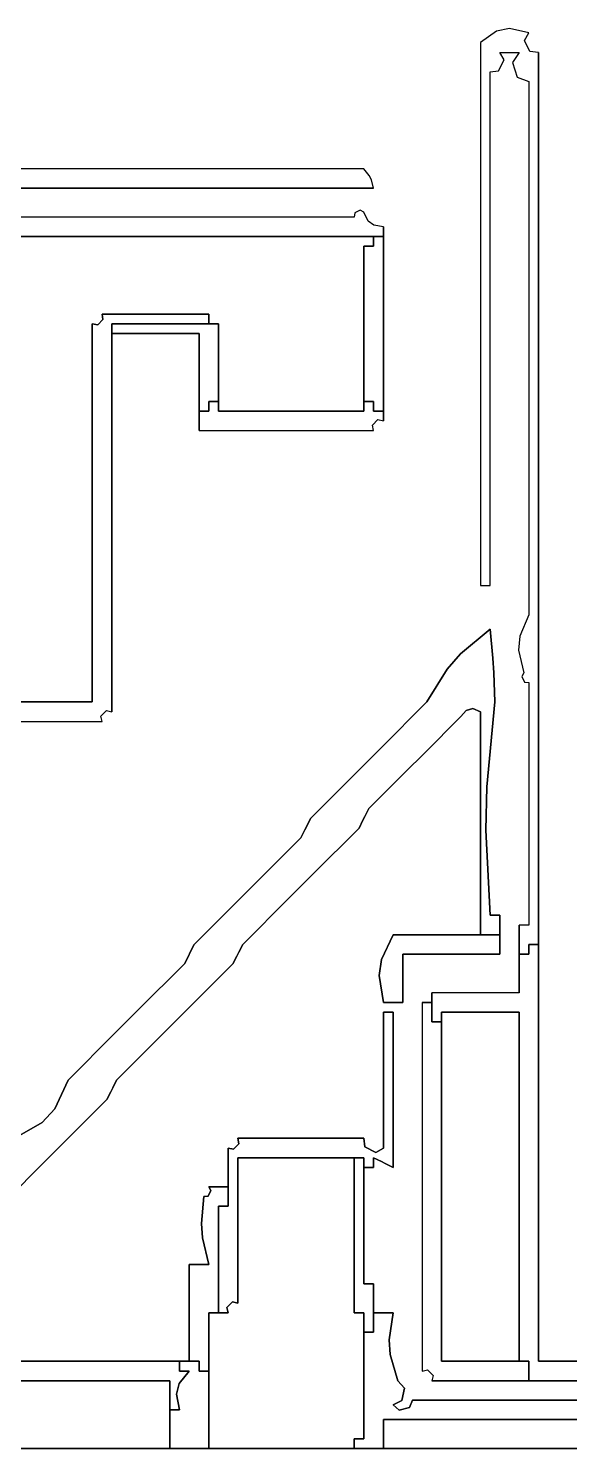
# Model space of a CAD drawing. Extents: x 0.01 to 7.89, y -0.01 to 3.53.
# Drawn here: x 5.076 to 5.851, y -0.014 to 2.021 of the extents above; entities that cross this region are included whole.
import ezdxf

# ---------------------------------------------------------------- set-up
doc = ezdxf.new("R2010")
doc.units = 0
doc.header["$LTSCALE"] = 0.40404
doc.layers.get('0').update_dxf_attribs({"linetype": 'CONTINUOUS'})

msp = doc.modelspace()

# ---------------------------------------------------------------- linework, layer by layer
for p, q in [((5.746474, 2.017076), (5.723526, 2.000456)), ((5.765411, 2.020864), (5.746474, 2.017076)), ((5.792986, 2.014348), (5.765411, 2.020864)), ((5.723526, 2.000456), (5.723526, 1.689274)), ((5.786637, 2.003667), (5.792986, 2.014348)), ((5.794524, 1.987892), (5.786637, 2.003667)), ((5.749772, 1.960108), (5.757659, 1.975883)), ((5.757659, 1.975883), (5.75131, 1.986564)), ((5.75131, 1.986564), (5.762424, 1.986564)), ((5.762424, 1.986564), (5.76798, 1.986564)), ((5.76798, 1.986564), (5.779094, 1.986564)), ((5.779094, 1.986564), (5.76949, 1.971848)), ((5.806878, 1.986564), (5.794524, 1.987892)), ((5.806878, 0.708495), (5.806878, 1.986564)), ((5.806878, 1.986564), (5.806878, 0.708495)), ((5.806878, 0.708495), (5.806878, 1.986564)), ((5.737418, 1.958779), (5.749772, 1.960108)), ((5.737418, 1.664268), (5.737418, 1.958779)), ((5.76949, 1.971848), (5.776474, 1.950897)), ((5.776474, 1.950897), (5.792986, 1.944887)), ((5.792986, 1.944887), (5.792986, 1.639262)), ((5.223412, 1.819859), (5.001139, 1.819859)), ((5.334548, 1.819859), (5.223412, 1.819859)), ((5.556821, 1.819859), (5.334548, 1.819859)), ((5.564438, 1.810042), (5.556821, 1.819859)), ((5.001139, 1.792075), (5.570713, 1.792075)), ((5.570713, 1.792075), (5.001139, 1.792075)), ((5.001139, 1.792075), (5.570713, 1.792075)), ((5.56743, 1.804059), (5.564438, 1.810042)), ((5.570713, 1.792075), (5.56743, 1.804059)), ((5.242861, 1.750399), (5.042815, 1.750399)), ((5.342884, 1.750399), (5.242861, 1.750399)), ((5.542929, 1.750399), (5.342884, 1.750399)), ((5.543621, 1.756573), (5.542929, 1.750399)), ((5.551467, 1.760495), (5.543621, 1.756573)), ((5.556821, 1.757345), (5.551467, 1.760495)), ((5.562879, 1.744843), (5.556821, 1.757345)), ((5.570908, 1.738822), (5.562879, 1.744843)), ((5.584605, 1.736507), (5.570908, 1.738822)), ((5.584605, 1.722615), (5.584605, 1.736507)), ((5.584605, 1.736507), (5.584605, 1.722615)), ((5.584605, 1.722615), (5.584605, 1.736507)), ((5.042815, 1.722615), (5.584605, 1.722615)), ((5.584605, 1.722615), (5.042815, 1.722615)), ((5.042815, 1.722615), (5.584605, 1.722615)), ((5.570713, 1.722615), (5.042815, 1.722615)), ((5.042815, 1.722615), (5.570713, 1.722615)), ((5.570713, 1.722615), (5.042815, 1.722615)), ((5.584605, 1.722615), (5.570713, 1.722615)), ((5.570713, 1.722615), (5.584605, 1.722615)), ((5.584605, 1.722615), (5.570713, 1.722615)), ((5.570713, 1.722615), (5.570713, 1.708723)), ((5.570713, 1.708723), (5.570713, 1.722615)), ((5.570713, 1.722615), (5.570713, 1.708723)), ((5.570713, 1.708723), (5.570713, 1.722615)), ((5.570713, 1.722615), (5.570713, 1.708723)), ((5.570713, 1.708723), (5.570713, 1.722615)), ((5.584605, 1.472558), (5.584605, 1.722615)), ((5.584605, 1.722615), (5.584605, 1.472558)), ((5.584605, 1.472558), (5.584605, 1.722615)), ((5.562378, 1.708723), (5.556821, 1.708723)), ((5.556821, 1.708723), (5.556821, 1.48645)), ((5.556821, 1.48645), (5.556821, 1.708723)), ((5.556821, 1.708723), (5.556821, 1.48645)), ((5.556821, 1.472558), (5.556821, 1.708723)), ((5.556821, 1.708723), (5.556821, 1.472558)), ((5.556821, 1.472558), (5.556821, 1.708723)), ((5.556821, 1.708723), (5.562378, 1.708723)), ((5.565157, 1.708723), (5.562378, 1.708723)), ((5.562378, 1.708723), (5.565157, 1.708723)), ((5.570713, 1.708723), (5.565157, 1.708723)), ((5.565157, 1.708723), (5.570713, 1.708723)), ((5.723526, 1.689274), (5.723526, 1.533683)), ((5.737418, 1.517012), (5.737418, 1.664268)), ((5.792986, 1.639262), (5.792986, 1.48645)), ((5.242861, 1.611478), (5.181736, 1.611478)), ((5.181736, 1.611478), (5.183051, 1.60373)), ((5.183051, 1.60373), (5.181736, 1.611478)), ((5.181736, 1.611478), (5.242861, 1.611478)), ((5.273423, 1.611478), (5.242861, 1.611478)), ((5.242861, 1.611478), (5.273423, 1.611478)), ((5.334548, 1.611478), (5.273423, 1.611478)), ((5.273423, 1.611478), (5.334548, 1.611478)), ((5.334548, 1.597586), (5.334548, 1.611478)), ((5.334548, 1.611478), (5.334548, 1.597586)), ((5.334548, 1.597586), (5.334548, 1.611478)), ((5.334548, 1.611478), (5.334548, 1.597586)), ((5.334548, 1.597586), (5.334548, 1.611478)), ((5.334548, 1.611478), (5.334548, 1.597586)), ((5.175591, 1.596271), (5.167844, 1.597586)), ((5.167844, 1.597586), (5.167844, 1.38087)), ((5.167844, 1.38087), (5.167844, 1.597586)), ((5.167844, 1.597586), (5.175591, 1.596271)), ((5.183051, 1.60373), (5.175591, 1.596271)), ((5.175591, 1.596271), (5.183051, 1.60373)), ((5.34844, 1.597586), (5.195628, 1.597586)), ((5.195628, 1.597586), (5.34844, 1.597586)), ((5.34844, 1.597586), (5.195628, 1.597586)), ((5.195628, 1.597586), (5.195628, 1.583694)), ((5.195628, 1.583694), (5.195628, 1.597586)), ((5.195628, 1.597586), (5.195628, 1.583694)), ((5.195628, 1.041904), (5.195628, 1.597586)), ((5.195628, 1.597586), (5.195628, 1.041904)), ((5.195628, 1.041904), (5.195628, 1.597586)), ((5.195628, 1.597586), (5.334548, 1.597586)), ((5.334548, 1.597586), (5.195628, 1.597586)), ((5.195628, 1.597586), (5.334548, 1.597586)), ((5.334548, 1.597586), (5.34844, 1.597586)), ((5.34844, 1.597586), (5.334548, 1.597586)), ((5.334548, 1.597586), (5.34844, 1.597586)), ((5.34844, 1.48645), (5.34844, 1.597586)), ((5.34844, 1.597586), (5.34844, 1.48645)), ((5.34844, 1.48645), (5.34844, 1.597586)), ((5.34844, 1.597586), (5.34844, 1.472558)), ((5.34844, 1.472558), (5.34844, 1.597586)), ((5.34844, 1.597586), (5.34844, 1.472558)), ((5.195628, 1.583694), (5.320656, 1.583694)), ((5.320656, 1.583694), (5.195628, 1.583694)), ((5.195628, 1.583694), (5.320656, 1.583694)), ((5.320656, 1.583694), (5.320656, 1.472558)), ((5.320656, 1.472558), (5.320656, 1.583694)), ((5.320656, 1.583694), (5.320656, 1.472558)), ((5.723526, 1.533683), (5.723526, 1.222501)), ((5.737418, 1.222501), (5.737418, 1.517012)), ((5.34844, 1.48645), (5.334548, 1.48645)), ((5.334548, 1.48645), (5.34844, 1.48645)), ((5.34844, 1.48645), (5.334548, 1.48645)), ((5.334548, 1.48645), (5.334548, 1.480893)), ((5.334548, 1.480893), (5.334548, 1.48645)), ((5.334548, 1.48645), (5.34844, 1.48645)), ((5.34844, 1.48645), (5.334548, 1.48645)), ((5.334548, 1.48645), (5.34844, 1.48645)), ((5.34844, 1.472558), (5.34844, 1.48645)), ((5.34844, 1.48645), (5.34844, 1.472558)), ((5.34844, 1.472558), (5.34844, 1.48645)), ((5.556821, 1.48645), (5.570713, 1.48645)), ((5.570713, 1.48645), (5.556821, 1.48645)), ((5.556821, 1.48645), (5.570713, 1.48645)), ((5.570713, 1.48645), (5.556821, 1.48645)), ((5.556821, 1.48645), (5.570713, 1.48645)), ((5.570713, 1.48645), (5.556821, 1.48645)), ((5.556821, 1.48645), (5.556821, 1.472558)), ((5.556821, 1.472558), (5.556821, 1.48645)), ((5.556821, 1.48645), (5.556821, 1.472558)), ((5.570713, 1.48645), (5.570713, 1.480893)), ((5.570713, 1.480893), (5.570713, 1.48645)), ((5.792986, 1.48645), (5.792986, 1.180825)), ((5.334548, 1.472558), (5.320656, 1.472558)), ((5.320656, 1.472558), (5.334548, 1.472558)), ((5.334548, 1.472558), (5.320656, 1.472558)), ((5.320656, 1.472558), (5.320656, 1.444774)), ((5.320656, 1.444774), (5.320656, 1.472558)), ((5.320656, 1.472558), (5.320656, 1.444774)), ((5.320656, 1.472558), (5.334548, 1.472558)), ((5.334548, 1.472558), (5.320656, 1.472558)), ((5.320656, 1.472558), (5.334548, 1.472558)), ((5.334548, 1.480893), (5.334548, 1.478114)), ((5.334548, 1.478114), (5.334548, 1.480893)), ((5.334548, 1.478114), (5.334548, 1.472558)), ((5.334548, 1.472558), (5.334548, 1.478114)), ((5.431793, 1.472558), (5.34844, 1.472558)), ((5.34844, 1.472558), (5.431793, 1.472558)), ((5.473469, 1.472558), (5.431793, 1.472558)), ((5.431793, 1.472558), (5.473469, 1.472558)), ((5.556821, 1.472558), (5.473469, 1.472558)), ((5.473469, 1.472558), (5.556821, 1.472558)), ((5.570713, 1.480893), (5.570713, 1.478114)), ((5.570713, 1.478114), (5.570713, 1.480893)), ((5.570713, 1.478114), (5.570713, 1.472558)), ((5.570713, 1.472558), (5.570713, 1.478114)), ((5.570713, 1.472558), (5.584605, 1.472558)), ((5.584605, 1.472558), (5.570713, 1.472558)), ((5.570713, 1.472558), (5.584605, 1.472558)), ((5.584605, 1.472558), (5.570713, 1.472558)), ((5.570713, 1.472558), (5.584605, 1.472558)), ((5.584605, 1.472558), (5.570713, 1.472558)), ((5.584605, 1.458666), (5.584605, 1.472558)), ((5.584605, 1.472558), (5.584605, 1.458666)), ((5.584605, 1.458666), (5.584605, 1.472558)), ((5.320656, 1.444774), (5.420679, 1.444774)), ((5.420679, 1.444774), (5.470691, 1.444774)), ((5.470691, 1.444774), (5.570713, 1.444774)), ((5.56904, 1.452452), (5.576927, 1.460339)), ((5.570713, 1.444774), (5.56904, 1.452452)), ((5.576927, 1.460339), (5.584605, 1.458666)), ((5.167844, 1.38087), (5.167844, 1.272512)), ((5.167844, 1.272512), (5.167844, 1.38087)), ((5.167844, 1.272512), (5.167844, 1.055796)), ((5.167844, 1.055796), (5.167844, 1.272512)), ((5.723526, 1.222501), (5.729083, 1.222501)), ((5.729083, 1.222501), (5.731861, 1.222501)), ((5.731861, 1.222501), (5.737418, 1.222501)), ((5.792986, 1.180825), (5.779908, 1.15003)), ((5.694914, 1.124845), (5.737418, 1.159986)), ((5.737418, 1.159986), (5.694914, 1.124845)), ((5.737418, 1.159986), (5.7415, 1.118418)), ((5.7415, 1.118418), (5.737418, 1.159986)), ((5.779908, 1.15003), (5.77824, 1.130007)), ((5.675864, 1.102863), (5.694914, 1.124845)), ((5.694914, 1.124845), (5.675864, 1.102863)), ((5.77824, 1.130007), (5.78604, 1.097472)), ((5.64712, 1.055796), (5.675864, 1.102863)), ((5.675864, 1.102863), (5.64712, 1.055796)), ((5.7415, 1.118418), (5.742892, 1.097539)), ((5.742892, 1.097539), (5.7415, 1.118418)), ((5.742892, 1.097539), (5.744364, 1.055796)), ((5.744364, 1.055796), (5.742892, 1.097539)), ((5.78604, 1.097472), (5.782889, 1.092118)), ((5.782889, 1.092118), (5.786812, 1.084272)), ((5.786812, 1.084272), (5.792986, 1.08358)), ((5.792986, 1.08358), (5.792986, 0.94466)), ((5.167844, 1.055796), (4.951128, 1.055796)), ((4.951128, 1.055796), (5.167844, 1.055796)), ((5.180062, 1.03569), (5.18795, 1.043578)), ((5.18795, 1.043578), (5.195628, 1.041904)), ((5.580438, 0.989114), (5.64712, 1.055796)), ((5.64712, 1.055796), (5.580438, 0.989114)), ((5.703038, 1.043789), (5.695742, 1.034958)), ((5.695742, 1.034958), (5.703038, 1.043789)), ((5.712932, 1.046263), (5.703038, 1.043789)), ((5.703038, 1.043789), (5.712932, 1.046263)), ((5.723526, 1.041904), (5.712932, 1.046263)), ((5.712932, 1.046263), (5.723526, 1.041904)), ((5.723526, 0.722387), (5.723526, 1.041904)), ((5.723526, 1.041904), (5.723526, 0.722387)), ((5.723526, 0.722387), (5.723526, 1.041904)), ((5.723526, 1.041904), (5.723526, 0.722387)), ((5.723526, 0.722387), (5.723526, 1.041904)), ((5.723526, 1.041904), (5.723526, 0.722387)), ((5.744364, 1.055796), (5.732711, 0.934071)), ((5.732711, 0.934071), (5.744364, 1.055796)), ((4.96502, 1.028012), (5.181736, 1.028012)), ((5.181736, 1.028012), (5.180062, 1.03569)), ((5.695742, 1.034958), (5.642952, 0.982168)), ((5.642952, 0.982168), (5.695742, 1.034958)), ((5.547097, 0.955773), (5.580438, 0.989114)), ((5.580438, 0.989114), (5.547097, 0.955773)), ((5.642952, 0.982168), (5.616557, 0.955773)), ((5.616557, 0.955773), (5.642952, 0.982168)), ((5.480415, 0.889091), (5.547097, 0.955773)), ((5.547097, 0.955773), (5.480415, 0.889091)), ((5.616557, 0.955773), (5.563767, 0.902983)), ((5.563767, 0.902983), (5.616557, 0.955773)), ((5.792986, 0.94466), (5.792986, 0.875199)), ((5.732711, 0.934071), (5.731307, 0.8723)), ((5.731307, 0.8723), (5.732711, 0.934071)), ((5.563767, 0.902983), (5.55821, 0.89187)), ((5.55821, 0.89187), (5.563767, 0.902983)), ((5.47208, 0.872421), (5.474858, 0.877978)), ((5.474858, 0.877978), (5.47208, 0.872421)), ((5.474858, 0.877978), (5.480415, 0.889091)), ((5.480415, 0.889091), (5.474858, 0.877978)), ((5.549875, 0.875199), (5.483193, 0.808517)), ((5.483193, 0.808517), (5.549875, 0.875199)), ((5.555432, 0.886313), (5.549875, 0.875199)), ((5.549875, 0.875199), (5.555432, 0.886313)), ((5.55821, 0.89187), (5.555432, 0.886313)), ((5.555432, 0.886313), (5.55821, 0.89187)), ((5.792986, 0.875199), (5.792986, 0.736279)), ((5.405398, 0.800182), (5.466523, 0.861307)), ((5.466523, 0.861307), (5.405398, 0.800182)), ((5.466523, 0.861307), (5.47208, 0.872421)), ((5.47208, 0.872421), (5.466523, 0.861307)), ((5.731307, 0.8723), (5.737418, 0.750171)), ((5.737418, 0.750171), (5.731307, 0.8723)), ((5.374835, 0.76962), (5.405398, 0.800182)), ((5.405398, 0.800182), (5.374835, 0.76962)), ((5.483193, 0.808517), (5.449852, 0.775177)), ((5.449852, 0.775177), (5.483193, 0.808517)), ((5.449852, 0.775177), (5.383171, 0.708495)), ((5.383171, 0.708495), (5.449852, 0.775177)), ((5.31371, 0.708495), (5.374835, 0.76962)), ((5.374835, 0.76962), (5.31371, 0.708495)), ((5.737418, 0.750171), (5.742975, 0.750171)), ((5.742975, 0.750171), (5.737418, 0.750171)), ((5.742975, 0.750171), (5.745753, 0.750171)), ((5.745753, 0.750171), (5.742975, 0.750171)), ((5.745753, 0.750171), (5.75131, 0.750171)), ((5.75131, 0.750171), (5.745753, 0.750171)), ((5.75131, 0.750171), (5.75131, 0.694603)), ((5.75131, 0.694603), (5.75131, 0.750171)), ((5.75131, 0.750171), (5.75131, 0.694603)), ((5.75131, 0.722387), (5.75131, 0.750171)), ((5.75131, 0.750171), (5.75131, 0.722387)), ((5.75131, 0.722387), (5.75131, 0.750171)), ((5.784651, 0.736279), (5.779094, 0.736279)), ((5.779094, 0.736279), (5.779094, 0.694603)), ((5.779094, 0.694603), (5.779094, 0.736279)), ((5.779094, 0.736279), (5.779094, 0.694603)), ((5.787429, 0.736279), (5.784651, 0.736279)), ((5.792986, 0.736279), (5.787429, 0.736279)), ((5.58205, 0.686702), (5.598497, 0.722387)), ((5.598497, 0.722387), (5.58205, 0.686702)), ((5.598497, 0.722387), (5.723526, 0.722387)), ((5.723526, 0.722387), (5.598497, 0.722387)), ((5.598497, 0.722387), (5.723526, 0.722387)), ((5.75131, 0.722387), (5.598497, 0.722387)), ((5.598497, 0.722387), (5.75131, 0.722387)), ((5.75131, 0.722387), (5.598497, 0.722387)), ((5.723526, 0.722387), (5.75131, 0.722387)), ((5.75131, 0.722387), (5.723526, 0.722387)), ((5.723526, 0.722387), (5.75131, 0.722387)), ((5.75131, 0.694603), (5.75131, 0.722387)), ((5.75131, 0.722387), (5.75131, 0.694603)), ((5.75131, 0.694603), (5.75131, 0.722387)), ((5.299818, 0.680711), (5.305375, 0.691824)), ((5.305375, 0.691824), (5.299818, 0.680711)), ((5.305375, 0.691824), (5.308154, 0.697381)), ((5.308154, 0.697381), (5.305375, 0.691824)), ((5.308154, 0.697381), (5.31371, 0.708495)), ((5.31371, 0.708495), (5.308154, 0.697381)), ((5.374835, 0.691824), (5.369279, 0.680711)), ((5.369279, 0.680711), (5.374835, 0.691824)), ((5.377614, 0.697381), (5.374835, 0.691824)), ((5.374835, 0.691824), (5.377614, 0.697381)), ((5.383171, 0.708495), (5.377614, 0.697381)), ((5.377614, 0.697381), (5.383171, 0.708495)), ((5.667958, 0.694603), (5.612389, 0.694603)), ((5.612389, 0.694603), (5.612389, 0.666819)), ((5.612389, 0.666819), (5.612389, 0.694603)), ((5.612389, 0.694603), (5.667958, 0.694603)), ((5.695742, 0.694603), (5.667958, 0.694603)), ((5.667958, 0.694603), (5.695742, 0.694603)), ((5.75131, 0.694603), (5.695742, 0.694603)), ((5.695742, 0.694603), (5.75131, 0.694603)), ((5.792986, 0.694603), (5.779094, 0.694603)), ((5.779094, 0.694603), (5.792986, 0.694603)), ((5.792986, 0.694603), (5.779094, 0.694603)), ((5.779094, 0.694603), (5.779094, 0.639034)), ((5.779094, 0.639034), (5.779094, 0.694603)), ((5.779094, 0.694603), (5.779094, 0.639034)), ((5.779094, 0.694603), (5.792986, 0.694603)), ((5.792986, 0.694603), (5.779094, 0.694603)), ((5.779094, 0.694603), (5.792986, 0.694603)), ((5.806878, 0.708495), (5.792986, 0.708495)), ((5.792986, 0.708495), (5.806878, 0.708495)), ((5.806878, 0.708495), (5.792986, 0.708495)), ((5.792986, 0.708495), (5.792986, 0.702938)), ((5.792986, 0.702938), (5.792986, 0.708495)), ((5.792986, 0.708495), (5.806878, 0.708495)), ((5.806878, 0.708495), (5.792986, 0.708495)), ((5.792986, 0.708495), (5.806878, 0.708495)), ((5.792986, 0.702938), (5.792986, 0.700159)), ((5.792986, 0.700159), (5.792986, 0.702938)), ((5.792986, 0.700159), (5.792986, 0.694603)), ((5.792986, 0.694603), (5.792986, 0.700159)), ((5.806878, 0.111136), (5.806878, 0.708495)), ((5.806878, 0.708495), (5.806878, 0.111136)), ((5.806878, 0.111136), (5.806878, 0.708495)), ((5.233136, 0.614029), (5.299818, 0.680711)), ((5.299818, 0.680711), (5.233136, 0.614029)), ((5.369279, 0.680711), (5.302597, 0.614029)), ((5.302597, 0.614029), (5.369279, 0.680711)), ((5.578807, 0.664005), (5.58205, 0.686702)), ((5.58205, 0.686702), (5.578807, 0.664005)), ((5.584605, 0.625142), (5.578807, 0.664005)), ((5.578807, 0.664005), (5.584605, 0.625142)), ((5.612389, 0.666819), (5.612389, 0.652926)), ((5.612389, 0.652926), (5.612389, 0.666819)), ((5.612389, 0.652926), (5.612389, 0.625142)), ((5.612389, 0.625142), (5.612389, 0.652926)), ((5.704077, 0.639034), (5.654066, 0.639034)), ((5.654066, 0.639034), (5.654066, 0.597358)), ((5.654066, 0.597358), (5.654066, 0.639034)), ((5.654066, 0.639034), (5.654066, 0.597358)), ((5.729083, 0.639034), (5.704077, 0.639034)), ((5.779094, 0.639034), (5.729083, 0.639034)), ((5.199796, 0.580688), (5.233136, 0.614029)), ((5.233136, 0.614029), (5.199796, 0.580688)), ((5.302597, 0.614029), (5.269256, 0.580688)), ((5.269256, 0.580688), (5.302597, 0.614029)), ((5.595719, 0.625142), (5.584605, 0.625142)), ((5.584605, 0.625142), (5.595719, 0.625142)), ((5.584605, 0.533455), (5.584605, 0.61125)), ((5.584605, 0.61125), (5.590162, 0.61125)), ((5.590162, 0.61125), (5.584605, 0.61125)), ((5.584605, 0.61125), (5.584605, 0.533455)), ((5.590162, 0.61125), (5.592941, 0.61125)), ((5.592941, 0.61125), (5.590162, 0.61125)), ((5.592941, 0.61125), (5.598497, 0.61125)), ((5.598497, 0.61125), (5.592941, 0.61125)), ((5.601276, 0.625142), (5.595719, 0.625142)), ((5.595719, 0.625142), (5.601276, 0.625142)), ((5.598497, 0.61125), (5.598497, 0.522341)), ((5.598497, 0.522341), (5.598497, 0.61125)), ((5.612389, 0.625142), (5.601276, 0.625142)), ((5.601276, 0.625142), (5.612389, 0.625142)), ((5.654066, 0.625142), (5.640174, 0.625142)), ((5.640174, 0.625142), (5.654066, 0.625142)), ((5.654066, 0.625142), (5.640174, 0.625142)), ((5.640174, 0.625142), (5.640174, 0.413983)), ((5.654066, 0.597358), (5.654066, 0.625142)), ((5.654066, 0.625142), (5.654066, 0.597358)), ((5.654066, 0.597358), (5.654066, 0.625142)), ((5.667958, 0.597358), (5.667958, 0.61125)), ((5.667958, 0.61125), (5.667958, 0.597358)), ((5.667958, 0.597358), (5.667958, 0.61125)), ((5.667958, 0.61125), (5.712412, 0.61125)), ((5.712412, 0.61125), (5.667958, 0.61125)), ((5.667958, 0.61125), (5.667958, 0.111136)), ((5.667958, 0.111136), (5.667958, 0.61125)), ((5.667958, 0.61125), (5.667958, 0.111136)), ((5.712412, 0.61125), (5.73464, 0.61125)), ((5.73464, 0.61125), (5.712412, 0.61125)), ((5.73464, 0.61125), (5.779094, 0.61125)), ((5.779094, 0.61125), (5.73464, 0.61125)), ((5.779094, 0.61125), (5.779094, 0.111136)), ((5.779094, 0.111136), (5.779094, 0.61125)), ((5.779094, 0.61125), (5.779094, 0.111136)), ((5.779094, 0.111136), (5.779094, 0.61125)), ((5.779094, 0.61125), (5.779094, 0.111136)), ((5.779094, 0.111136), (5.779094, 0.61125)), ((5.667958, 0.597358), (5.654066, 0.597358)), ((5.654066, 0.597358), (5.667958, 0.597358)), ((5.667958, 0.597358), (5.654066, 0.597358)), ((5.654066, 0.597358), (5.667958, 0.597358)), ((5.667958, 0.597358), (5.654066, 0.597358)), ((5.654066, 0.597358), (5.667958, 0.597358)), ((5.667958, 0.111136), (5.667958, 0.597358)), ((5.667958, 0.597358), (5.667958, 0.111136)), ((5.667958, 0.111136), (5.667958, 0.597358)), ((5.133114, 0.514006), (5.199796, 0.580688)), ((5.199796, 0.580688), (5.133114, 0.514006)), ((5.269256, 0.580688), (5.202574, 0.514006)), ((5.202574, 0.514006), (5.269256, 0.580688)), ((5.584605, 0.494557), (5.584605, 0.533455)), ((5.584605, 0.533455), (5.584605, 0.494557)), ((5.114104, 0.472965), (5.133114, 0.514006)), ((5.133114, 0.514006), (5.114104, 0.472965)), ((5.202574, 0.514006), (5.197017, 0.502892)), ((5.197017, 0.502892), (5.202574, 0.514006)), ((5.598497, 0.522341), (5.598497, 0.477887)), ((5.598497, 0.477887), (5.598497, 0.522341)), ((5.194239, 0.497336), (5.188682, 0.486222)), ((5.188682, 0.486222), (5.194239, 0.497336)), ((5.197017, 0.502892), (5.194239, 0.497336)), ((5.194239, 0.497336), (5.197017, 0.502892)), ((5.584605, 0.416762), (5.584605, 0.494557)), ((5.584605, 0.494557), (5.584605, 0.416762)), ((5.095943, 0.453153), (5.114104, 0.472965)), ((5.114104, 0.472965), (5.095943, 0.453153)), ((5.188682, 0.486222), (5.130335, 0.427875)), ((5.130335, 0.427875), (5.188682, 0.486222)), ((5.598497, 0.477887), (5.598497, 0.388977)), ((5.598497, 0.388977), (5.598497, 0.477887)), ((5.056707, 0.430654), (5.095943, 0.453153)), ((5.095943, 0.453153), (5.056707, 0.430654)), ((5.130335, 0.427875), (5.101162, 0.398702)), ((5.101162, 0.398702), (5.130335, 0.427875)), ((5.377898, 0.422975), (5.376225, 0.430654)), ((5.376225, 0.430654), (5.448463, 0.430654)), ((5.448463, 0.430654), (5.376225, 0.430654)), ((5.376225, 0.430654), (5.377898, 0.422975)), ((5.448463, 0.430654), (5.484583, 0.430654)), ((5.484583, 0.430654), (5.448463, 0.430654)), ((5.484583, 0.430654), (5.556821, 0.430654)), ((5.556821, 0.430654), (5.484583, 0.430654)), ((5.556821, 0.430654), (5.55815, 0.418299)), ((5.55815, 0.418299), (5.556821, 0.430654)), ((5.362333, 0.361193), (5.362333, 0.416762)), ((5.362333, 0.416762), (5.362333, 0.361193)), ((5.362333, 0.361193), (5.362333, 0.416762)), ((5.362333, 0.416762), (5.370011, 0.415088)), ((5.370011, 0.415088), (5.362333, 0.416762)), ((5.362333, 0.416762), (5.362333, 0.333409)), ((5.362333, 0.333409), (5.362333, 0.416762)), ((5.362333, 0.416762), (5.362333, 0.333409)), ((5.370011, 0.415088), (5.377898, 0.422975)), ((5.377898, 0.422975), (5.370011, 0.415088)), ((5.55815, 0.418299), (5.573925, 0.410412)), ((5.573925, 0.410412), (5.55815, 0.418299)), ((5.573925, 0.410412), (5.584605, 0.416762)), ((5.584605, 0.416762), (5.573925, 0.410412)), ((5.640174, 0.413983), (5.640174, 0.308404)), ((5.101162, 0.398702), (5.042815, 0.340355)), ((5.042815, 0.340355), (5.101162, 0.398702)), ((5.376225, 0.319517), (5.376225, 0.40287)), ((5.376225, 0.40287), (5.556821, 0.40287)), ((5.556821, 0.40287), (5.376225, 0.40287)), ((5.376225, 0.40287), (5.556821, 0.40287)), ((5.542929, 0.40287), (5.376225, 0.40287)), ((5.376225, 0.40287), (5.542929, 0.40287)), ((5.542929, 0.40287), (5.376225, 0.40287)), ((5.376225, 0.40287), (5.376225, 0.319517)), ((5.556821, 0.40287), (5.542929, 0.40287)), ((5.542929, 0.40287), (5.556821, 0.40287)), ((5.556821, 0.40287), (5.542929, 0.40287)), ((5.542929, 0.40287), (5.542929, 0.180597)), ((5.542929, 0.180597), (5.542929, 0.40287)), ((5.542929, 0.40287), (5.542929, 0.180597)), ((5.542929, 0.180597), (5.542929, 0.40287)), ((5.542929, 0.40287), (5.542929, 0.180597)), ((5.542929, 0.180597), (5.542929, 0.40287)), ((5.556821, 0.222273), (5.556821, 0.40287)), ((5.556821, 0.40287), (5.556821, 0.222273)), ((5.556821, 0.222273), (5.556821, 0.40287)), ((5.556821, 0.40287), (5.556821, 0.388977)), ((5.556821, 0.388977), (5.556821, 0.40287)), ((5.556821, 0.40287), (5.556821, 0.388977)), ((5.570713, 0.388977), (5.556821, 0.388977)), ((5.556821, 0.388977), (5.570713, 0.388977)), ((5.570713, 0.388977), (5.556821, 0.388977)), ((5.556821, 0.388977), (5.556821, 0.222273)), ((5.556821, 0.222273), (5.556821, 0.388977)), ((5.556821, 0.388977), (5.556821, 0.222273)), ((5.556821, 0.388977), (5.570713, 0.388977)), ((5.570713, 0.388977), (5.556821, 0.388977)), ((5.556821, 0.388977), (5.570713, 0.388977)), ((5.581827, 0.397313), (5.570713, 0.40287)), ((5.570713, 0.40287), (5.570713, 0.397313)), ((5.570713, 0.397313), (5.570713, 0.40287)), ((5.570713, 0.40287), (5.581827, 0.397313)), ((5.570713, 0.397313), (5.570713, 0.394534)), ((5.570713, 0.394534), (5.570713, 0.397313)), ((5.570713, 0.394534), (5.570713, 0.388977)), ((5.570713, 0.388977), (5.570713, 0.394534)), ((5.587384, 0.394534), (5.581827, 0.397313)), ((5.581827, 0.397313), (5.587384, 0.394534)), ((5.598497, 0.388977), (5.587384, 0.394534)), ((5.587384, 0.394534), (5.598497, 0.388977)), ((5.324026, 0.308469), (5.327602, 0.347301)), ((5.327602, 0.347301), (5.324026, 0.308469)), ((5.327602, 0.347301), (5.333779, 0.347966)), ((5.333779, 0.347966), (5.327602, 0.347301)), ((5.333779, 0.347966), (5.337723, 0.355853)), ((5.337723, 0.355853), (5.333779, 0.347966)), ((5.337723, 0.355853), (5.334548, 0.361193)), ((5.334548, 0.361193), (5.362333, 0.361193)), ((5.362333, 0.361193), (5.334548, 0.361193)), ((5.334548, 0.361193), (5.362333, 0.361193)), ((5.362333, 0.361193), (5.334548, 0.361193)), ((5.334548, 0.361193), (5.362333, 0.361193)), ((5.362333, 0.361193), (5.334548, 0.361193)), ((5.334548, 0.361193), (5.337723, 0.355853)), ((5.362333, 0.333409), (5.362333, 0.361193)), ((5.362333, 0.361193), (5.362333, 0.333409)), ((5.362333, 0.333409), (5.362333, 0.361193)), ((5.34844, 0.180597), (5.34844, 0.333409)), ((5.34844, 0.333409), (5.34844, 0.180597)), ((5.34844, 0.180597), (5.34844, 0.333409)), ((5.34844, 0.333409), (5.353997, 0.333409)), ((5.353997, 0.333409), (5.34844, 0.333409)), ((5.34844, 0.333409), (5.34844, 0.180597)), ((5.34844, 0.180597), (5.34844, 0.333409)), ((5.34844, 0.333409), (5.34844, 0.180597)), ((5.353997, 0.333409), (5.356776, 0.333409)), ((5.356776, 0.333409), (5.353997, 0.333409)), ((5.356776, 0.333409), (5.362333, 0.333409)), ((5.362333, 0.333409), (5.356776, 0.333409)), ((5.325489, 0.287987), (5.324026, 0.308469)), ((5.324026, 0.308469), (5.325489, 0.287987)), ((5.376225, 0.277841), (5.376225, 0.319517)), ((5.376225, 0.319517), (5.376225, 0.277841)), ((5.640174, 0.308404), (5.640174, 0.097244)), ((5.334548, 0.250057), (5.325489, 0.287987)), ((5.325489, 0.287987), (5.334548, 0.250057)), ((5.376225, 0.194489), (5.376225, 0.277841)), ((5.376225, 0.277841), (5.376225, 0.194489)), ((5.306764, 0.111136), (5.306764, 0.250057)), ((5.306764, 0.250057), (5.306764, 0.111136)), ((5.306764, 0.111136), (5.306764, 0.250057)), ((5.306764, 0.250057), (5.317878, 0.250057)), ((5.317878, 0.250057), (5.306764, 0.250057)), ((5.306764, 0.250057), (5.306764, 0.111136)), ((5.306764, 0.111136), (5.306764, 0.250057)), ((5.306764, 0.250057), (5.306764, 0.111136)), ((5.317878, 0.250057), (5.323435, 0.250057)), ((5.323435, 0.250057), (5.317878, 0.250057)), ((5.323435, 0.250057), (5.334548, 0.250057)), ((5.334548, 0.250057), (5.323435, 0.250057)), ((5.556821, 0.222273), (5.562378, 0.222273)), ((5.562378, 0.222273), (5.556821, 0.222273)), ((5.562378, 0.222273), (5.565157, 0.222273)), ((5.565157, 0.222273), (5.562378, 0.222273)), ((5.565157, 0.222273), (5.570713, 0.222273)), ((5.570713, 0.222273), (5.565157, 0.222273)), ((5.570713, 0.222273), (5.570713, 0.180597)), ((5.570713, 0.180597), (5.570713, 0.222273)), ((5.570713, 0.222273), (5.570713, 0.180597)), ((5.570713, 0.152813), (5.570713, 0.222273)), ((5.570713, 0.222273), (5.570713, 0.152813)), ((5.570713, 0.152813), (5.570713, 0.222273)), ((5.360659, 0.188275), (5.368546, 0.196162)), ((5.368546, 0.196162), (5.360659, 0.188275)), ((5.362333, 0.180597), (5.360659, 0.188275)), ((5.360659, 0.188275), (5.362333, 0.180597)), ((5.368546, 0.196162), (5.376225, 0.194489)), ((5.376225, 0.194489), (5.368546, 0.196162)), ((5.334548, 0.097244), (5.334548, 0.180597)), ((5.334548, 0.180597), (5.334548, 0.097244)), ((5.334548, 0.097244), (5.334548, 0.180597)), ((5.334548, 0.180597), (5.34844, 0.180597)), ((5.34844, 0.180597), (5.334548, 0.180597)), ((5.334548, 0.180597), (5.34844, 0.180597)), ((5.362333, 0.180597), (5.334548, 0.180597)), ((5.334548, 0.180597), (5.362333, 0.180597)), ((5.362333, 0.180597), (5.334548, 0.180597)), ((5.334548, 0.180597), (5.334548, -0.013892)), ((5.334548, -0.013892), (5.334548, 0.180597)), ((5.334548, 0.180597), (5.334548, -0.013892)), ((5.34844, 0.180597), (5.362333, 0.180597)), ((5.362333, 0.180597), (5.34844, 0.180597)), ((5.34844, 0.180597), (5.362333, 0.180597)), ((5.542929, 0.180597), (5.548486, 0.180597)), ((5.548486, 0.180597), (5.542929, 0.180597)), ((5.548486, 0.180597), (5.551264, 0.180597)), ((5.551264, 0.180597), (5.548486, 0.180597)), ((5.551264, 0.180597), (5.556821, 0.180597)), ((5.556821, 0.180597), (5.551264, 0.180597)), ((5.556821, 0.180597), (5.556821, 0.152813)), ((5.556821, 0.152813), (5.556821, 0.180597)), ((5.556821, 0.180597), (5.556821, 0.152813)), ((5.556821, 0), (5.556821, 0.180597)), ((5.556821, 0.180597), (5.556821, 0)), ((5.556821, 0), (5.556821, 0.180597)), ((5.570713, 0.180597), (5.598497, 0.180597)), ((5.598497, 0.180597), (5.570713, 0.180597)), ((5.570713, 0.180597), (5.598497, 0.180597)), ((5.598497, 0.180597), (5.570713, 0.180597)), ((5.570713, 0.180597), (5.598497, 0.180597)), ((5.598497, 0.180597), (5.570713, 0.180597)), ((5.570713, 0.180597), (5.570713, 0.152813)), ((5.570713, 0.152813), (5.570713, 0.180597)), ((5.570713, 0.180597), (5.570713, 0.152813)), ((5.598497, 0.180597), (5.593065, 0.14198)), ((5.593065, 0.14198), (5.598497, 0.180597)), ((5.556821, 0.152813), (5.570713, 0.152813)), ((5.570713, 0.152813), (5.556821, 0.152813)), ((5.556821, 0.152813), (5.570713, 0.152813)), ((5.570713, 0.152813), (5.556821, 0.152813)), ((5.556821, 0.152813), (5.570713, 0.152813)), ((5.570713, 0.152813), (5.556821, 0.152813)), ((5.556821, 0.152813), (5.556821, 0)), ((5.556821, 0), (5.556821, 0.152813)), ((5.556821, 0.152813), (5.556821, 0)), ((5.593065, 0.14198), (5.594578, 0.120805)), ((5.594578, 0.120805), (5.593065, 0.14198)), ((4.890003, 0.111136), (5.306764, 0.111136)), ((5.306764, 0.111136), (4.890003, 0.111136)), ((4.890003, 0.111136), (5.306764, 0.111136)), ((5.292872, 0.111136), (4.890003, 0.111136)), ((4.890003, 0.111136), (5.292872, 0.111136)), ((5.292872, 0.111136), (4.890003, 0.111136)), ((5.292872, 0.097244), (5.292872, 0.111136)), ((5.292872, 0.111136), (5.292872, 0.097244)), ((5.292872, 0.097244), (5.292872, 0.111136)), ((5.320656, 0.111136), (5.292872, 0.111136)), ((5.292872, 0.111136), (5.320656, 0.111136)), ((5.320656, 0.111136), (5.292872, 0.111136)), ((5.292872, 0.111136), (5.292872, 0.097244)), ((5.292872, 0.097244), (5.292872, 0.111136)), ((5.292872, 0.111136), (5.292872, 0.097244)), ((5.306764, 0.111136), (5.320656, 0.111136)), ((5.320656, 0.111136), (5.306764, 0.111136)), ((5.306764, 0.111136), (5.320656, 0.111136)), ((5.320656, 0.111136), (5.320656, 0.10558)), ((5.320656, 0.10558), (5.320656, 0.111136)), ((5.320656, 0.10558), (5.320656, 0.102801)), ((5.320656, 0.102801), (5.320656, 0.10558)), ((5.320656, 0.102801), (5.320656, 0.097244)), ((5.320656, 0.097244), (5.320656, 0.102801)), ((5.594578, 0.120805), (5.605443, 0.083352)), ((5.605443, 0.083352), (5.594578, 0.120805)), ((5.792986, 0.111136), (5.667958, 0.111136)), ((5.667958, 0.111136), (5.792986, 0.111136)), ((5.792986, 0.111136), (5.667958, 0.111136)), ((5.667958, 0.111136), (5.779094, 0.111136)), ((5.779094, 0.111136), (5.667958, 0.111136)), ((5.667958, 0.111136), (5.779094, 0.111136)), ((5.779094, 0.111136), (5.792986, 0.111136)), ((5.792986, 0.111136), (5.779094, 0.111136)), ((5.779094, 0.111136), (5.792986, 0.111136)), ((5.792986, 0.083352), (5.792986, 0.111136)), ((5.792986, 0.111136), (5.792986, 0.083352)), ((5.792986, 0.083352), (5.792986, 0.111136)), ((5.792986, 0.111136), (5.792986, 0.083352)), ((5.792986, 0.083352), (5.792986, 0.111136)), ((5.792986, 0.111136), (5.792986, 0.083352)), ((6.987703, 0.111136), (5.806878, 0.111136)), ((5.806878, 0.111136), (6.987703, 0.111136)), ((6.987703, 0.111136), (5.806878, 0.111136)), ((5.053929, 0.083352), (5.128946, 0.083352)), ((5.128946, 0.083352), (5.053929, 0.083352)), ((5.128946, 0.083352), (5.27898, 0.083352)), ((5.27898, 0.083352), (5.128946, 0.083352)), ((5.27898, 0.083352), (5.27898, 0.041676)), ((5.27898, 0.041676), (5.27898, 0.083352)), ((5.27898, 0.083352), (5.27898, 0.041676)), ((5.27898, -0.013892), (5.27898, 0.083352)), ((5.27898, 0.083352), (5.27898, -0.013892)), ((5.27898, -0.013892), (5.27898, 0.083352)), ((5.292291, 0.079483), (5.306764, 0.097244)), ((5.306764, 0.097244), (5.292291, 0.079483)), ((5.298429, 0.097244), (5.292872, 0.097244)), ((5.292872, 0.097244), (5.298429, 0.097244)), ((5.301207, 0.097244), (5.298429, 0.097244)), ((5.298429, 0.097244), (5.301207, 0.097244)), ((5.306764, 0.097244), (5.301207, 0.097244)), ((5.301207, 0.097244), (5.306764, 0.097244)), ((5.320656, 0.097244), (5.334548, 0.097244)), ((5.334548, 0.097244), (5.320656, 0.097244)), ((5.320656, 0.097244), (5.334548, 0.097244)), ((5.334548, 0.097244), (5.320656, 0.097244)), ((5.320656, 0.097244), (5.334548, 0.097244)), ((5.334548, 0.097244), (5.320656, 0.097244)), ((5.334548, -0.013892), (5.334548, 0.097244)), ((5.334548, 0.097244), (5.334548, -0.013892)), ((5.334548, -0.013892), (5.334548, 0.097244)), ((5.605443, 0.083352), (5.614741, 0.072662)), ((5.614741, 0.072662), (5.605443, 0.083352)), ((5.640174, 0.097244), (5.647852, 0.098918)), ((5.647852, 0.098918), (5.655739, 0.091031)), ((5.655739, 0.091031), (5.654066, 0.083352)), ((5.654066, 0.083352), (5.792986, 0.083352)), ((5.792986, 0.083352), (5.654066, 0.083352)), ((5.654066, 0.083352), (5.792986, 0.083352)), ((5.792986, 0.083352), (6.973811, 0.083352)), ((6.973811, 0.083352), (5.792986, 0.083352)), ((5.792986, 0.083352), (6.973811, 0.083352)), ((5.28846, 0.064159), (5.292291, 0.079483)), ((5.292291, 0.079483), (5.28846, 0.064159)), ((5.292872, 0.041676), (5.28846, 0.064159)), ((5.28846, 0.064159), (5.292872, 0.041676)), ((5.614741, 0.072662), (5.611191, 0.054914)), ((5.611191, 0.054914), (5.614741, 0.072662)), ((5.27898, 0.041676), (5.292872, 0.041676)), ((5.292872, 0.041676), (5.27898, 0.041676)), ((5.27898, 0.041676), (5.292872, 0.041676)), ((5.292872, 0.041676), (5.27898, 0.041676)), ((5.27898, 0.041676), (5.292872, 0.041676)), ((5.292872, 0.041676), (5.27898, 0.041676)), ((5.27898, 0.041676), (5.27898, -0.013892)), ((5.27898, -0.013892), (5.27898, 0.041676)), ((5.27898, 0.041676), (5.27898, -0.013892)), ((5.611191, 0.054914), (5.598497, 0.048622)), ((5.598497, 0.048622), (5.611191, 0.054914)), ((5.598497, 0.048622), (5.607061, 0.041013)), ((5.607061, 0.041013), (5.598497, 0.048622)), ((5.607061, 0.041013), (5.622306, 0.044824)), ((5.622306, 0.044824), (5.607061, 0.041013)), ((5.622306, 0.044824), (5.626282, 0.055568)), ((5.626282, 0.055568), (5.622306, 0.044824)), ((5.626282, 0.055568), (6.181964, 0.055568)), ((6.181964, 0.055568), (5.626282, 0.055568)), ((6.162515, 0.027784), (5.584605, 0.027784)), ((5.584605, 0.027784), (5.584605, -0.013892)), ((5.584605, -0.013892), (5.584605, 0.027784)), ((5.584605, 0.027784), (5.584605, -0.013892)), ((5.584605, -0.013892), (5.584605, 0.027784)), ((5.584605, 0.027784), (5.584605, -0.013892)), ((5.584605, -0.013892), (5.584605, 0.027784)), ((5.584605, 0.027784), (6.162515, 0.027784)), ((5.548486, 0), (5.542929, 0)), ((5.542929, 0), (5.542929, -0.013892)), ((5.542929, -0.013892), (5.542929, 0)), ((5.542929, 0), (5.542929, -0.013892)), ((5.542929, -0.013892), (5.542929, 0)), ((5.542929, 0), (5.542929, -0.013892)), ((5.542929, -0.013892), (5.542929, 0)), ((5.542929, 0), (5.548486, 0)), ((5.551264, 0), (5.548486, 0)), ((5.548486, 0), (5.551264, 0)), ((5.556821, 0), (5.551264, 0)), ((5.551264, 0), (5.556821, 0)), ((4.903895, -0.013892), (5.27898, -0.013892)), ((5.27898, -0.013892), (4.903895, -0.013892)), ((4.903895, -0.013892), (5.27898, -0.013892)), ((5.27898, -0.013892), (5.334548, -0.013892)), ((5.334548, -0.013892), (5.27898, -0.013892)), ((5.27898, -0.013892), (5.334548, -0.013892)), ((5.334548, -0.013892), (5.542929, -0.013892)), ((5.542929, -0.013892), (5.334548, -0.013892)), ((5.334548, -0.013892), (5.542929, -0.013892)), ((5.542929, -0.013892), (5.584605, -0.013892)), ((5.584605, -0.013892), (5.542929, -0.013892)), ((5.542929, -0.013892), (5.584605, -0.013892)), ((5.584605, -0.013892), (7.890686, -0.013892)), ((7.890686, -0.013892), (5.584605, -0.013892)), ((5.584605, -0.013892), (7.890686, -0.013892))]:
    msp.add_line(p, q)

doc.saveas('drawing.dxf')
